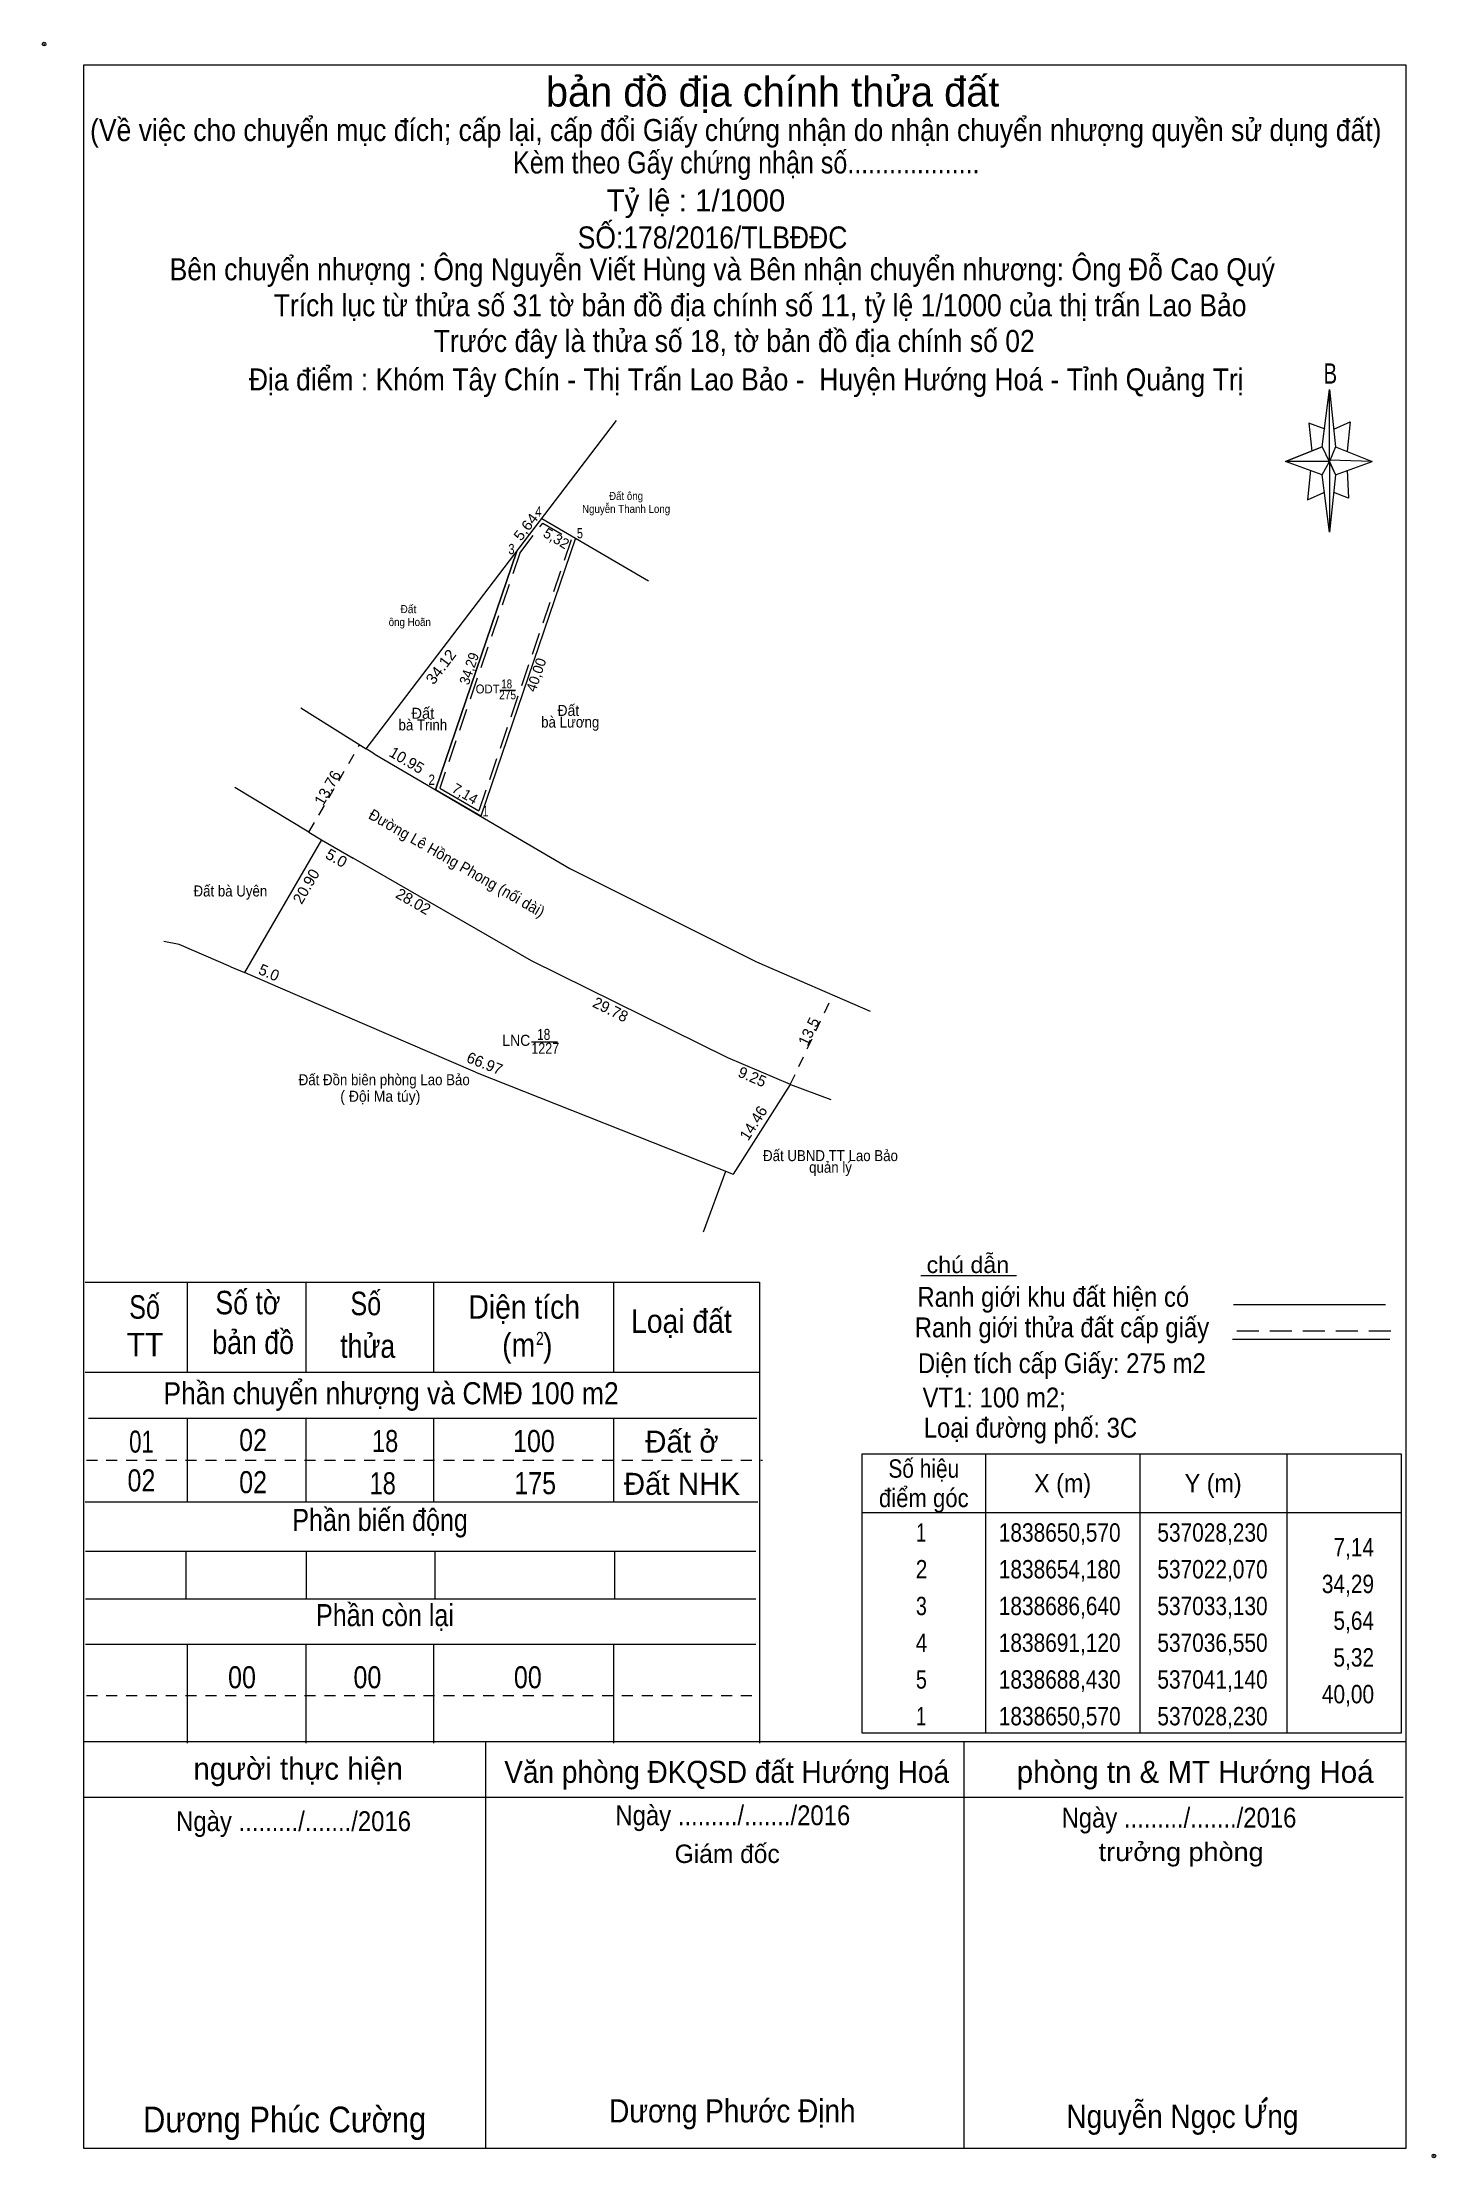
# Model space of a CAD drawing. Header units: metres. Extents: x 536969 to 537158, y 1838468 to 1838756.
import ezdxf
from ezdxf.enums import TextEntityAlignment as Align

# ---------------------------------------------------------------- set-up
doc = ezdxf.new("R2010")
doc.units = ezdxf.units.M
doc.header["$PDMODE"] = 32
doc.header["$PDSIZE"] = 0.5
doc.linetypes.add('MEDIUM_DASHED', pattern=[4.5, 3, -1.5])
doc.linetypes.add('SHORT_DASHED', pattern=[2.7, 1.5, -1.2])
doc.layers.add('63', color=7, linetype='Continuous', lineweight=13)
doc.layers.add('7', color=7, linetype='Continuous', lineweight=13)

msp = doc.modelspace()

# ---------------------------------------------------------------- hatches: boundary and pattern name
at = {"layer": '7'}
msp.add_hatch(color=256, dxfattribs=at).paths.add_polyline_path([(537135.23, 1838475.94), (537135.29, 1838476), (537135.31, 1838476.1), (537135.27, 1838476.16), (537135.19, 1838476.2), (537135.11, 1838476.16), (537135.05, 1838476.12), (537134.55, 1838475.56), (537134.67, 1838475.56)])

# ---------------------------------------------------------------- linework, layer by layer
at = {"layer": '63'}
for p, q in [((537096.95, 1838563.8), (537096.95, 1838525.8)), ((537117.95, 1838563.8), (537117.95, 1838525.8)), ((537137.95, 1838563.8), (537137.95, 1838525.8)), ((537080.15, 1838555.8), (537153.55, 1838555.8))]:
    msp.add_line(p, q, dxfattribs=at)
msp.add_lwpolyline([(537080.15, 1838563.8), (537153.55, 1838563.8), (537153.55, 1838525.8), (537080.15, 1838525.8)], close=True, dxfattribs=at)
at = {"layer": '7'}
for p, q in [((536974.19, 1838469.26), (536974.19, 1838752.86)), ((537142.79, 1838700.86), (537143.79, 1838708.66)), ((537012.64, 1838659.75), (537046.71, 1838704.45)), ((537144.59, 1838700.86), (537149.59, 1838698.86)), ((537142.79, 1838697.06), (537137.79, 1838698.86)), ((537144.59, 1838697.06), (537143.79, 1838689.26)), ((537146.19, 1838697.66), (537146.39, 1838693.86)), ((537146.39, 1838693.86), (537144.39, 1838694.66)), ((537036.55, 1838691.12), (537051.09, 1838682.61)), ((537041.14, 1838688.43), (537028.23, 1838650.57)), ((537033.13, 1838686.64), (537022.07, 1838654.18)), ((537030.84, 1838667.76), (537032.97, 1838667.76)), ((537003.74, 1838665.35), (537012.64, 1838659.75)), ((537013.74, 1838659.06), (537012.64, 1838659.75)), ((537004.83, 1838648.41), (536994.75, 1838654.47)), ((537022.67, 1838654.41), (537027.96, 1838651.31)), ((537004.83, 1838648.41), (537006.54, 1838647.37)), ((537006.54, 1838647.37), (536996.05, 1838629.29)), ((537006.54, 1838647.37), (537010.88, 1838644.88)), ((536987.16, 1838633.12), (536985.1, 1838633.51)), ((536994.21, 1838630.08), (536987.16, 1838633.12)), ((537065.76, 1838630.78), (537081.23, 1838624.06)), ((536994.21, 1838630.08), (536996.05, 1838629.29)), ((537000.64, 1838627.31), (536996.05, 1838629.29)), ((537027.52, 1838615.73), (537000.64, 1838627.31)), ((537035.12, 1838619.87), (537038.7, 1838619.87)), ((537027.52, 1838615.73), (537062.59, 1838601.88)), ((537070.37, 1838614.07), (537062.59, 1838601.88)), ((537070.38, 1838614.07), (537075.89, 1838612.01)), ((537058.57, 1838594), (537061.62, 1838602.26)), ((536974.38, 1838587.19), (537066.18, 1838587.19)), ((536988.26, 1838587.19), (536988.26, 1838574.91)), ((537004.42, 1838587.19), (537004.42, 1838574.91)), ((537021.78, 1838587.19), (537021.78, 1838574.91)), ((537046.3, 1838587.19), (537046.3, 1838574.91)), ((537066.18, 1838587.19), (537066.18, 1838524.43)), ((537088.15, 1838588.07), (537101.18, 1838588.07)), ((537130.7, 1838584.11), (537151.4, 1838584.11)), ((537130.56, 1838579.43), (537151.98, 1838579.43)), ((536974.38, 1838574.91), (537066.18, 1838574.91)), ((536974.82, 1838568.67), (537065.82, 1838568.67)), ((536988.26, 1838568.67), (536988.26, 1838557.27)), ((537004.42, 1838568.67), (537004.42, 1838557.27)), ((537021.78, 1838568.67), (537021.78, 1838557.27)), ((537046.3, 1838568.67), (537046.3, 1838557.27)), ((536974.38, 1838557.27), (537065.94, 1838557.27)), ((536974.42, 1838550.55), (537065.7, 1838550.55)), ((536988.1, 1838550.55), (536988.1, 1838544.07)), ((537004.46, 1838550.55), (537004.46, 1838544.07)), ((537021.98, 1838550.55), (537021.98, 1838544.07)), ((537046.46, 1838550.55), (537046.46, 1838544.07)), ((536974.42, 1838544.07), (537065.7, 1838544.07)), ((536974.42, 1838537.91), (537065.7, 1838537.91)), ((536988.26, 1838537.91), (536988.26, 1838524.43)), ((537004.42, 1838537.91), (537004.42, 1838524.43)), ((537021.78, 1838537.91), (537021.78, 1838524.43)), ((537046.3, 1838537.91), (537046.3, 1838524.43)), ((536974.19, 1838524.66), (537154.19, 1838524.66)), ((537028.89, 1838524.66), (537028.89, 1838469.26)), ((537093.99, 1838524.66), (537093.99, 1838469.26)), ((536974.19, 1838517.06), (537153.79, 1838517.06)), ((537154.19, 1838469.26), (536974.19, 1838469.26))]:
    msp.add_line(p, q, dxfattribs=at)
at = {"layer": '7', "linetype": 'MEDIUM_DASHED'}
for p, q in [((537033.57, 1838686.39), (537022.67, 1838654.41)), ((537131.15, 1838580.54), (537152.39, 1838580.54))]:
    msp.add_line(p, q, dxfattribs=at)
at = {"layer": '7', "linetype": 'SHORT_DASHED'}
for p, q in [((537004.83, 1838648.41), (537011.74, 1838660.31)), ((537070.37, 1838614.06), (537076.18, 1838626.26)), ((536974.54, 1838562.95), (537066.58, 1838562.95)), ((536974.54, 1838530.91), (537066.1, 1838530.91))]:
    msp.add_line(p, q, dxfattribs=at)
at = {"layer": '7'}
for points in [[(536974.19, 1838752.86), (537154.19, 1838752.86), (537154.19, 1838469.26)], [(537143.19, 1838703.26), (537140.99, 1838704.06), (537141.39, 1838700.26)], [(537144.39, 1838703.26), (537146.59, 1838704.26), (537146.19, 1838700.26)], [(537143.79, 1838698.86), (537142.79, 1838700.86), (537137.79, 1838698.86)], [(537141.19, 1838697.66), (537140.79, 1838693.66), (537142.99, 1838694.66)], [(537143.79, 1838698.86), (537144.59, 1838697.06), (537149.59, 1838698.86)], [(537013.74, 1838659.06), (537040.38, 1838643.46), (537065.76, 1838630.78)], [(537070.38, 1838614.06), (537061.87, 1838617.71), (537035.16, 1838630.89), (537010.88, 1838644.88)]]:
    msp.add_lwpolyline(points, dxfattribs=at)
for points in [[(537143.79, 1838708.66), (537144.59, 1838700.86), (537143.79, 1838698.86)], [(537143.79, 1838698.86), (537137.79, 1838698.86), (537142.79, 1838700.86), (537144.59, 1838697.06), (537149.59, 1838698.86), (537143.79, 1838699.06)], [(537143.79, 1838698.86), (537143.79, 1838689.26), (537142.79, 1838697.06)], [(537028.23, 1838650.57), (537022.07, 1838654.18), (537033.13, 1838686.64), (537036.55, 1838691.12), (537041.14, 1838688.43)], [(537135.23, 1838475.94), (537135.29, 1838476), (537135.31, 1838476.1), (537135.27, 1838476.16), (537135.19, 1838476.2), (537135.11, 1838476.16), (537135.05, 1838476.12), (537134.55, 1838475.56), (537134.67, 1838475.56)]]:
    msp.add_lwpolyline(points, close=True, dxfattribs=at)
at = {"layer": '7', "linetype": 'MEDIUM_DASHED'}
msp.add_lwpolyline([(537033.57, 1838686.39), (537036.68, 1838690.47), (537040.54, 1838688.21), (537027.96, 1838651.31)], dxfattribs=at)
at = {"layer": '7'}
for p in [(536968.79, 1838755.66), (537157.99, 1838468.26)]:
    msp.add_point(p, dxfattribs=at)

# ---------------------------------------------------------------- texts
at = {"layer": '63'}
for s, width, p in [('Số hiệu', 0.85, (537088.55, 1838560.55)), ('X (m)', 0.95, (537107.45, 1838558.55)), ('Y (m)', 0.95, (537127.945, 1838558.55)), ('điểm góc', 0.9, (537088.55, 1838556.55)), (' 1', 0.75, (537087.845, 1838551.85)), ('1838650,570', 0.85, (537107.05, 1838551.85)), ('537028,230', 0.85, (537127.855, 1838551.85)), (' 2', 0.85, (537087.85, 1838546.85)), ('1838654,180', 0.85, (537107.05, 1838546.85)), ('537022,070', 0.85, (537127.855, 1838546.85)), (' 3', 0.8, (537087.85, 1838541.85)), ('1838686,640', 0.85, (537107.05, 1838541.85)), ('537033,130', 0.85, (537127.855, 1838541.85)), (' 4', 0.85, (537087.845, 1838536.85)), ('1838691,120', 0.85, (537107.05, 1838536.85)), ('537036,550', 0.85, (537127.855, 1838536.85)), (' 5', 0.8, (537087.85, 1838531.85)), ('1838688,430', 0.85, (537107.05, 1838531.85)), ('537041,140', 0.85, (537127.855, 1838531.85)), (' 1', 0.75, (537087.845, 1838526.85)), ('1838650,570', 0.85, (537107.05, 1838526.85)), ('537028,230', 0.85, (537127.855, 1838526.85))]:
    msp.add_text(s, height=2.5, dxfattribs=dict(at, width=width)).set_placement(p, align=Align.CENTER)
at = {"layer": '63', "width": 0.85}
for s, p in [('7,14', (537149.85, 1838549.85)), ('34,29', (537149.85, 1838544.85)), ('5,64', (537149.85, 1838539.85)), ('5,32', (537149.85, 1838534.85)), ('40,00', (537149.85, 1838529.85))]:
    msp.add_text(s, height=2.5, dxfattribs=at).set_placement(p, align=Align.RIGHT)
at = {"layer": '7'}
for s, height, p in [('bản đồ địa chính thửa đất', 4.05, (537067.97, 1838747.17)), ('Tỷ lệ : 1/1000', 3, (537057.525, 1838732.89)), ('Đất', 1.5, (537020.35, 1838663.84)), ('Đất ở', 3, (537055.615, 1838563.97)), ('Đất NHK', 3, (537055.62, 1838558.22)), ('người thực hiện', 3, (537003.375, 1838519.46)), ('phòng tn & MT Hướng Hoá', 3, (537125.49, 1838519.02)), (' Giám đốc', 2.5, (537061.315, 1838508.12))]:
    msp.add_text(s, height=height, dxfattribs=at).set_placement(p, align=Align.CENTER)
for s, height, width, p in [('(Về việc cho chuyển mục đích; cấp lại, cấp đổi Giấy chứng nhận do nhận chuyển nhượng quyền sử dụng đất)', 3, 0.9, (537062.95, 1838742.47)), ('Kèm theo Gấy chứng nhận số...................', 3, 0.85, (537064.38, 1838738.06)), ('SỐ:178/2016/TLBĐĐC', 3, 0.9, (537059.785, 1838727.85)), ('Bên chuyển nhượng : Ông Nguyễn Viết Hùng và Bên nhận chuyển nhương: Ông Đỗ Cao Quý', 3, 0.9, (537061.11, 1838723.52)), ('Trích lục từ thửa số 31 tờ bản đồ địa chính số 11, tỷ lệ 1/1000 của thị trấn Lao Bảo', 3, 0.9, (537066.26, 1838718.62)), ('Trước đây là thửa số 18, tờ bản đồ địa chính số 02', 3, 0.9, (537062.74, 1838713.76)), ('Địa điểm : Khóm Tây Chín - Thị Trấn Lao Bảo -  Huyện Hướng Hoá - Tỉnh Quảng Trị ', 3, 0.9, (537064.875, 1838708.53)), ('B', 2.755, 0.75, (537143.89, 1838709.46)), ('Đất ông', 1.1, 0.9, (537048.015, 1838693.62)), ('Nguyễn Thanh Long', 1.1, 0.9, (537048.02, 1838691.86)), ('Đất ', 1.1, 0.95, (537018.57, 1838678.22)), ('ông Hoãn', 1.1, 0.9, (537018.57, 1838676.46)), ('ODT', 1.215, 0.95, (537029.165, 1838667.29)), ('275', 1.215, 0.85, (537031.885, 1838666.49)), ('18', 1.215, 0.8, (537031.77, 1838667.98)), ('Đất ', 1.5, 0.95, (537040.42, 1838664.23)), ('bà Trinh', 1.5, 0.9, (537020.35, 1838662.26)), ('bà Lương', 1.5, 0.9, (537040.415, 1838662.65)), ('Đất bà Uyên', 1.5, 0.9, (536994.145, 1838639.66)), ('18', 1.5, 0.8, (537036.805, 1838620.14)), ('LNC', 1.5, 0.95, (537033.07, 1838619.33)), ('1227', 1.5, 0.85, (537037.01, 1838618.25)), ('Đất Đồn biên phòng Lao Bảo', 1.5, 0.9, (537015.09, 1838613.97)), ('( Đội Ma túy)', 1.5, 0.95, (537014.56, 1838611.72)), ('Đất UBND TT Lao Bảo', 1.5, 0.9, (537075.845, 1838603.64)), ('quản lý', 1.5, 0.9, (537075.85, 1838602.06)), ('chú dẫn', 2.25, 1.05, (537094.55, 1838588.41)), ('Số', 3.2, 0.8, (536982.465, 1838582.19)), ('Số tờ', 3.2, 0.85, (536996.525, 1838582.79)), ('Số', 3.2, 0.8, (537012.585, 1838582.67)), ('Diện tích', 3.2, 0.9, (537034.15, 1838582.19)), ('Ranh giới khu đất hiện có ', 2.7, 0.9, (537106.63, 1838583.82)), ('Loại đất', 3.2, 0.9, (537055.555, 1838580.27)), ('Ranh giới thửa đất cấp giấy', 2.7, 0.9, (537107.355, 1838579.66)), ('TT', 3.2, 0.95, (536982.525, 1838577.07)), ('bản đồ', 3.2, 0.85, (536997.245, 1838577.39)), ('thửa', 3.2, 0.85, (537012.845, 1838576.87)), ('(m )', 3.2, 0.9, (537034.57, 1838577.03)), ('2', 1.77, 0.8, (537036.28, 1838578.63)), ('Diện tích cấp Giấy: 275 m2', 2.7, 0.9, (537107.34, 1838574.79)), ('Phần chuyển nhượng và CMĐ 100 m2', 3, 0.9, (537016.015, 1838570.55)), ('VT1: 100 m2; ', 2.7, 0.9, (537098.585, 1838570.12)), ('01', 3, 0.75, (536982.04, 1838563.97)), ('02', 3, 0.85, (536997.24, 1838564.19)), ('18', 3, 0.8, (537015.215, 1838564.05)), ('100', 3, 0.85, (537035.47, 1838564.05)), ('Loại đường phố: 3C', 2.7, 0.9, (537103.065, 1838566.01)), ('02', 3, 0.85, (536982.04, 1838558.69)), ('02', 3, 0.85, (536997.24, 1838558.45)), ('18', 3, 0.8, (537014.885, 1838558.3)), ('175', 3, 0.85, (537035.64, 1838558.31)), ('Phần biến động', 3, 0.85, (537014.525, 1838553.31)), ('Phần còn lại', 3, 0.85, (537015.195, 1838540.35)), ('00', 3, 0.85, (536995.73, 1838531.9)), ('00', 3, 0.85, (537012.8, 1838531.9)), ('00', 3, 0.85, (537034.64, 1838531.9)), ('Văn phòng ĐKQSD đất Hướng Hoá', 3, 0.95, (537061.715, 1838519.02)), ('Ngày ........./......./2016', 2.7, 0.9, (537002.75, 1838512.46)), ('Ngày ........./......./2016', 2.7, 0.9, (537062.55, 1838513.26)), ('Ngày ........./......./2016', 2.7, 0.9, (537123.29, 1838512.94)), (' trưởng phòng', 2.5, 1.1, (537123.075, 1838508.38)), ('Dương Phúc Cường', 3.5, 0.9, (537001.53, 1838471.46)), ('Dương Phước Định', 3.16, 0.9, (537062.485, 1838472.8)), ('Nguyễn Ngọc Ưng', 3.16, 0.9, (537123.76, 1838472.06))]:
    msp.add_text(s, height=height, dxfattribs=dict(at, width=width)).set_placement(p, align=Align.CENTER)
for s, height, rotation, width, p in [('5,64', 1.4, 52.642, 1.1, (537034.919, 1838689.525)), ('34.12', 1.5, 52.861, 1.05, (537023.406, 1838670.467)), ('34,29', 1.4, 71.185, 0.95, (537027.309, 1838670.449)), ('Đường Lê Hồng Phong (nối dài)', 1.5, 330.05, 0.95, (537024.601, 1838643.561)), ('5.0', 1.5, 330.156, 1.05, (537008.212, 1838644.24))]:
    msp.add_text(s, height=height, rotation=rotation, dxfattribs=dict(at, width=width)).set_placement(p, align=Align.CENTER)
for s, width, p in [(' 4', 0.85, (537036.52, 1838691.37)), (' 5', 0.8, (537042.15, 1838688.4)), (' 3', 0.8, (537032.83, 1838686.24)), (' 2', 0.85, (537022, 1838654.85)), (' 1', 0.75, (537029.27, 1838650.57))]:
    msp.add_text(s, height=1.4, dxfattribs=dict(at, width=width)).set_placement(p, align=Align.RIGHT)
for s, height, rotation, p in [('5,32', 1.4, 329.627, (537038.171, 1838687.787)), ('40,00', 1.4, 71.171, (537036.433, 1838669.599)), ('10.95', 1.5, 329.431, (537017.784, 1838657.561)), ('13.76', 1.5, 59.857, (537008.031, 1838654.068)), ('7,14', 1.4, 329.628, (537025.741, 1838653.037)), ('20.90', 1.5, 59.878, (537005.113, 1838640.664)), ('28.02', 1.5, 330.05, (537018.681, 1838638.337)), ('5.0', 1.5, 336.666, (536999.113, 1838628.619)), ('29.78', 1.5, 333.736, (537045.568, 1838623.601)), ('13.5', 1.5, 64.535, (537073.568, 1838620.963)), ('66.97', 1.5, 338.45, (537028.5, 1838616.24)), ('9.25', 1.5, 336.785, (537064.909, 1838614.43)), ('14.46', 1.5, 57.453, (537065.987, 1838608.417))]:
    msp.add_text(s, height=height, rotation=rotation, dxfattribs=at).set_placement(p, align=Align.CENTER)

doc.saveas('drawing.dxf')
